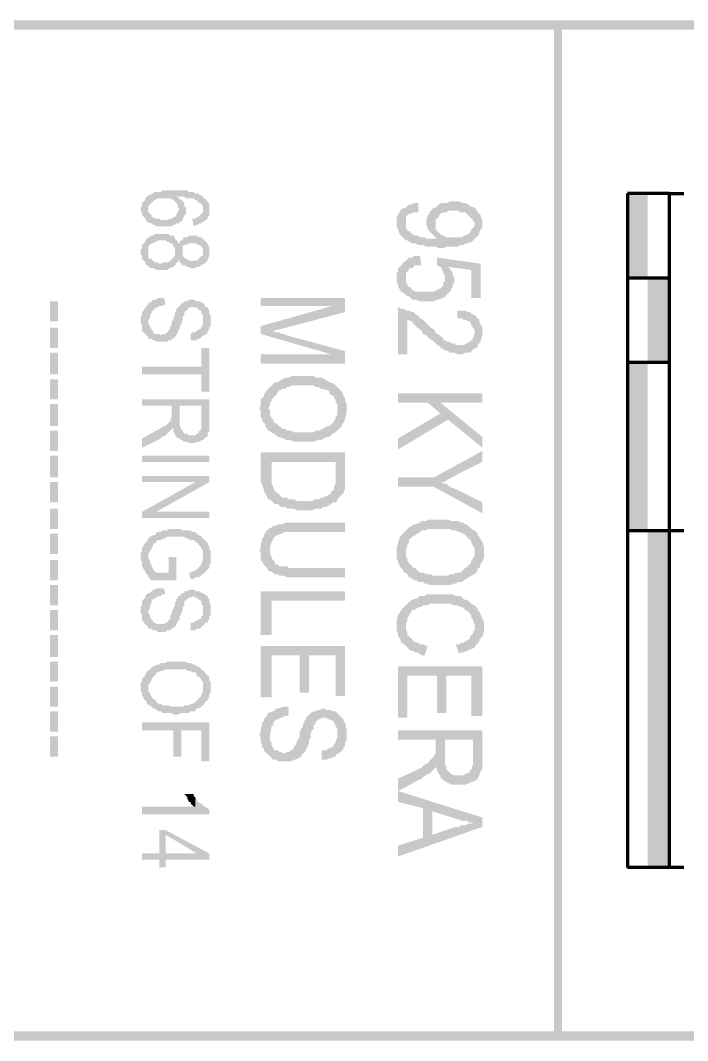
# Model space of a CAD drawing. Header units: inches. Extents: x -186 to 186, y -282 to 282.
# Drawn here: x -53 to -37.17, y -282.11 to -257.89 of the extents above; entities that cross this region are included whole.
import ezdxf

# ---------------------------------------------------------------- set-up
doc = ezdxf.new("R2010")
doc.units = ezdxf.units.IN
doc.header["$MEASUREMENT"] = 0
doc.layers.add('H', color=7, linetype='CONTINUOUS', lineweight=100)
doc.layers.add('P', color=250, linetype='CONTINUOUS', lineweight=100)

msp = doc.modelspace()

# ---------------------------------------------------------------- hatches: boundary and pattern name
at = {"layer": 'H', "linetype": 'Continuous'}
for points in [[(186.111, -257.889), (-185.889, -258.111), (-186.111, -257.889)], [(185.889, -258.111), (186.111, -257.889), (-185.889, -258.111)], [(-40.148, -258), (-40.333, -258), (-40.148, -282)], [(-40.333, -258), (-40.148, -282), (-40.333, -282)], [(-49.222, -262.704), (-49.222, -262.37), (-49.259, -262.407), (-49.259, -262.444), (-49.296, -262.481), (-49.296, -262.519), (-49.333, -262.556), (-49.37, -262.556), (-49.407, -262.593), (-49.444, -262.593), (-49.519, -262.63), (-49.667, -262.63), (-49.704, -262.593), (-49.778, -262.593), (-49.815, -262.593), (-49.852, -262.556), (-49.889, -262.556), (-49.889, -262.519), (-49.926, -262.481), (-49.963, -262.444), (-49.963, -262.407), (-49.963, -262.37), (-50, -262.074), (-50.037, -262.111), (-50.037, -262.148), (-50.074, -262.185), (-50.111, -262.222), (-50.111, -262.259), (-50.111, -262.296), (-50.148, -262.333), (-50.148, -262.407), (-50.111, -262.444), (-50.111, -262.481), (-50.111, -262.519), (-50.074, -262.556), (-50.037, -262.593), (-50, -262.667), (-49.926, -262.704), (-49.889, -262.704), (-49.852, -262.741), (-49.815, -262.741), (-49.778, -262.778), (-49.741, -262.778), (-49.667, -262.778), (-49.63, -262.778), (-49.593, -262.778), (-49.519, -262.778), (-49.444, -262.778), (-49.407, -262.778), (-49.37, -262.741), (-49.333, -262.741), (-49.296, -262.704)], [(-49.074, -262.407), (-49.074, -262.37), (-49.074, -262.333), (-49.111, -262.296), (-49.111, -262.259), (-49.111, -262.222), (-49.148, -262.185), (-49.185, -262.148), (-49.222, -262.148), (-49.222, -262.111), (-49.296, -262.074), (-49.296, -261.926), (-49.519, -261.926), (-49.593, -261.926), (-49.63, -261.926), (-49.667, -261.963), (-49.704, -261.963), (-49.778, -261.963), (-49.815, -261.963), (-49.852, -262), (-49.889, -262), (-49.926, -262.037), (-49.963, -262.037), (-50, -262.074), (-49.963, -262.37), (-49.963, -262.333), (-49.963, -262.296), (-49.926, -262.259), (-49.889, -262.222), (-49.852, -262.185), (-49.815, -262.148), (-49.778, -262.148), (-49.741, -262.111), (-49.704, -262.111), (-49.481, -262.111), (-49.444, -262.111), (-49.407, -262.148), (-49.37, -262.148), (-49.333, -262.185), (-49.296, -262.222), (-49.259, -262.296), (-49.259, -262.333), (-49.222, -262.37), (-49.222, -262.704), (-49.222, -262.667), (-49.185, -262.667), (-49.148, -262.63), (-49.148, -262.593), (-49.111, -262.556), (-49.111, -262.519), (-49.074, -262.481), (-49.074, -262.444)], [(-48.667, -262.074), (-48.704, -262.037), (-48.741, -262.037), (-48.778, -262), (-48.815, -262), (-48.852, -262), (-48.889, -261.963), (-48.963, -261.963), (-49, -261.963), (-49.037, -261.926), (-49.148, -261.926), (-49.185, -261.926), (-49.296, -261.926), (-49.296, -262.074), (-49.111, -262.074), (-49.074, -262.111), (-49.037, -262.111), (-49, -262.111), (-48.963, -262.111), (-48.889, -262.111), (-48.852, -262.148), (-48.778, -262.185), (-48.778, -262.222), (-48.704, -262.222), (-48.704, -262.259), (-48.667, -262.296), (-48.667, -262.333), (-48.667, -262.37)], [(-48.519, -262.37), (-48.519, -262.333), (-48.519, -262.296), (-48.519, -262.222), (-48.556, -262.222), (-48.556, -262.185), (-48.593, -262.148), (-48.63, -262.111), (-48.667, -262.074), (-48.667, -262.444), (-48.704, -262.481), (-48.741, -262.519), (-48.778, -262.556), (-48.815, -262.556), (-48.852, -262.593), (-48.926, -262.593), (-48.889, -262.778), (-48.815, -262.741), (-48.778, -262.741), (-48.741, -262.704), (-48.704, -262.704), (-48.667, -262.667), (-48.63, -262.667), (-48.63, -262.63), (-48.593, -262.63), (-48.556, -262.593), (-48.556, -262.556), (-48.519, -262.519), (-48.519, -262.481), (-48.519, -262.444)], [(-38.111, -262), (-38.111, -264), (-38.593, -262)], [(-38.111, -264), (-38.593, -262), (-38.593, -264)], [(-43.556, -262.444), (-43.556, -262.222), (-43.593, -262.222), (-43.667, -262.222), (-43.704, -262.259), (-43.778, -262.259), (-43.815, -262.296), (-43.852, -262.333), (-43.963, -262.37), (-44, -262.444), (-44.037, -262.481), (-44.037, -262.519), (-44.074, -262.556), (-44.074, -262.63), (-44.074, -262.704), (-44.074, -262.741), (-44.074, -262.778), (-44.037, -262.852), (-44, -262.963), (-43.963, -263), (-43.926, -263.037), (-43.889, -263.074), (-43.852, -262.704), (-43.852, -262.63), (-43.852, -262.593), (-43.852, -262.556), (-43.778, -262.481), (-43.741, -262.481), (-43.667, -262.444), (-43.63, -262.444)], [(-42.222, -262.333), (-42.333, -262.296), (-42.37, -262.259), (-42.444, -262.222), (-42.481, -262.222), (-42.519, -262.222), (-42.593, -262.185), (-42.815, -262.185), (-42.852, -262.222), (-42.889, -262.222), (-42.963, -262.222), (-43, -262.222), (-43.074, -262.259), (-43.111, -262.296), (-43.148, -262.333), (-43.148, -262.741), (-43.148, -262.667), (-43.148, -262.63), (-43.111, -262.593), (-43.074, -262.556), (-43.037, -262.481), (-42.963, -262.444), (-42.889, -262.444), (-42.852, -262.407), (-42.778, -262.407), (-42.667, -262.407), (-42.63, -262.407), (-42.556, -262.444), (-42.519, -262.444), (-42.444, -262.444), (-42.407, -262.481), (-42.37, -262.519), (-42.333, -262.556), (-42.296, -262.593), (-42.259, -262.63), (-42.222, -262.704), (-42.222, -262.741)], [(-42.037, -262.704), (-42.037, -262.63), (-42.074, -262.556), (-42.074, -262.519), (-42.111, -262.481), (-42.148, -262.444), (-42.185, -262.37), (-42.222, -262.333), (-42.222, -262.741), (-42.222, -262.778), (-42.259, -262.815), (-42.296, -262.852), (-42.333, -262.926), (-42.37, -262.963), (-42.444, -263), (-42.481, -263), (-42.519, -263.037), (-42.556, -263.037), (-42.63, -263.037), (-42.704, -263.037), (-42.778, -263.037), (-42.852, -263.037), (-42.889, -263.037), (-42.963, -263), (-43.037, -262.963), (-43.074, -262.926), (-43.111, -263.074), (-43.37, -263.074), (-43.407, -263.037), (-43.481, -263.037), (-43.519, -263.037), (-43.556, -263), (-43.63, -263), (-43.704, -262.963), (-43.778, -262.889), (-43.815, -262.889), (-43.815, -262.852), (-43.852, -262.815), (-43.852, -262.741), (-43.852, -262.704), (-43.889, -263.074), (-43.852, -263.111), (-43.815, -263.111), (-43.778, -263.148), (-43.704, -263.185), (-43.63, -263.185), (-43.556, -263.222), (-43.519, -263.222), (-43.481, -263.222), (-43.444, -263.222), (-43.37, -263.259), (-43.333, -263.259), (-43.259, -263.259), (-43.148, -263.259), (-43.074, -263.296), (-42.963, -263.296), (-42.889, -263.259), (-42.704, -263.259), (-42.667, -263.259), (-42.63, -263.259), (-42.556, -263.222), (-42.519, -263.222), (-42.481, -263.222), (-42.444, -263.185), (-42.407, -263.185), (-42.296, -263.148), (-42.259, -263.111), (-42.222, -263.074), (-42.185, -263.037), (-42.148, -263), (-42.111, -262.963), (-42.111, -262.926), (-42.074, -262.852), (-42.037, -262.815), (-42.037, -262.778)], [(-43.074, -262.926), (-43.111, -262.889), (-43.148, -262.852), (-43.148, -262.778), (-43.148, -262.333), (-43.185, -262.333), (-43.222, -262.37), (-43.259, -262.407), (-43.296, -262.444), (-43.296, -262.481), (-43.333, -262.519), (-43.37, -262.63), (-43.37, -262.741), (-43.333, -262.815), (-43.333, -262.852), (-43.296, -262.889), (-43.259, -262.926), (-43.222, -262.963), (-43.185, -263), (-43.148, -263.037), (-43.111, -263.074)], [(-49.333, -263.074), (-49.333, -263.037), (-49.37, -263), (-49.444, -263), (-49.481, -262.963), (-49.519, -262.963), (-49.556, -262.963), (-49.593, -262.963), (-49.667, -262.963), (-49.778, -262.963), (-49.815, -262.963), (-49.852, -263), (-49.889, -263), (-49.963, -263.037), (-50.037, -263.111), (-50.037, -263.148), (-50.074, -263.185), (-50.111, -263.222), (-50.111, -263.259), (-50.111, -263.296), (-50.148, -263.333), (-50.148, -263.444), (-50.111, -263.481), (-50.111, -263.519), (-50.111, -263.556), (-50.074, -263.593), (-50.037, -263.63), (-50.037, -263.667), (-50, -263.704), (-49.963, -263.704), (-49.963, -263.333), (-49.963, -263.296), (-49.963, -263.259), (-49.926, -263.222), (-49.889, -263.185), (-49.852, -263.185), (-49.815, -263.148), (-49.778, -263.148), (-49.741, -263.111), (-49.556, -263.111), (-49.519, -263.148), (-49.481, -263.148), (-49.444, -263.185), (-49.407, -263.185), (-49.37, -263.222), (-49.37, -263.259), (-49.333, -263.296), (-49.333, -263.333), (-49.333, -263.37)], [(-48.667, -263.074), (-48.704, -263.037), (-48.741, -263.037), (-48.778, -263.037), (-48.815, -263), (-48.852, -263), (-48.926, -263), (-48.963, -263), (-49, -263), (-49.037, -263.037), (-49.074, -263.037), (-49.111, -263.037), (-49.148, -263.074), (-49.148, -263.111), (-49.185, -263.111), (-49.222, -263.148), (-49.222, -263.185), (-49.259, -263.185), (-49.259, -263.148), (-49.296, -263.111), (-49.333, -263.074), (-49.333, -263.37), (-49.333, -263.444), (-49.333, -263.481), (-49.37, -263.519), (-49.407, -263.556), (-49.444, -263.593), (-49.481, -263.63), (-49.519, -263.63), (-49.556, -263.63), (-49.593, -263.63), (-49.667, -263.667), (-49.704, -263.667), (-49.741, -263.63), (-49.778, -263.63), (-49.815, -263.63), (-49.852, -263.593), (-49.889, -263.556), (-49.926, -263.556), (-49.963, -263.519), (-49.963, -263.481), (-49.963, -263.444), (-49.963, -263.37), (-49.963, -263.704), (-49.963, -263.741), (-49.889, -263.778), (-49.852, -263.778), (-49.815, -263.778), (-49.778, -263.815), (-49.741, -263.815), (-49.704, -263.815), (-49.593, -263.815), (-49.556, -263.815), (-49.519, -263.815), (-49.481, -263.778), (-49.444, -263.778), (-49.407, -263.741), (-49.37, -263.741), (-49.333, -263.704), (-49.296, -263.667), (-49.296, -263.63), (-49.259, -263.63), (-49.222, -263.556), (-49.222, -263.593), (-49.222, -263.63), (-49.185, -263.667), (-49.148, -263.37), (-49.148, -263.333), (-49.148, -263.296), (-49.148, -263.259), (-49.111, -263.222), (-49.074, -263.222), (-49, -263.185), (-48.963, -263.185), (-48.852, -263.185), (-48.815, -263.185), (-48.778, -263.222), (-48.741, -263.222), (-48.704, -263.259), (-48.667, -263.296), (-48.667, -263.333), (-48.667, -263.37)], [(-48.519, -263.37), (-48.519, -263.333), (-48.519, -263.296), (-48.519, -263.259), (-48.556, -263.222), (-48.556, -263.185), (-48.593, -263.148), (-48.63, -263.111), (-48.667, -263.074), (-48.667, -263.444), (-48.667, -263.481), (-48.704, -263.481), (-48.741, -263.519), (-48.778, -263.556), (-48.815, -263.593), (-48.889, -263.593), (-48.926, -263.593), (-48.963, -263.593), (-49, -263.593), (-49.037, -263.556), (-49.074, -263.556), (-49.111, -263.519), (-49.148, -263.481), (-49.148, -263.444), (-49.148, -263.37), (-49.185, -263.667), (-49.148, -263.704), (-49.111, -263.704), (-49.037, -263.741), (-49, -263.741), (-48.963, -263.778), (-48.852, -263.778), (-48.815, -263.741), (-48.778, -263.741), (-48.704, -263.704), (-48.667, -263.667), (-48.63, -263.667), (-48.593, -263.63), (-48.556, -263.593), (-48.556, -263.556), (-48.519, -263.481), (-48.519, -263.444)], [(-43.481, -263.704), (-43.519, -263.481), (-43.593, -263.481), (-43.667, -263.481), (-43.704, -263.519), (-43.778, -263.519), (-43.815, -263.556), (-43.852, -263.593), (-43.889, -263.63), (-43.852, -264), (-43.852, -263.926), (-43.852, -263.889), (-43.815, -263.852), (-43.778, -263.815), (-43.778, -263.778), (-43.704, -263.778), (-43.667, -263.741), (-43.63, -263.704), (-43.556, -263.704)], [(-42.074, -264.481), (-42.074, -263.667), (-43.111, -263.519), (-43.111, -263.704), (-43.037, -263.741), (-43, -263.778), (-43, -263.815), (-42.963, -263.852), (-42.963, -263.889), (-42.926, -263.963), (-42.926, -264.444), (-42.889, -264.407), (-42.852, -264.37), (-42.852, -263.741), (-42.296, -263.815), (-42.296, -264.481)], [(-42.926, -264.444), (-42.926, -264), (-42.926, -264.074), (-42.963, -264.111), (-42.963, -264.185), (-43, -264.222), (-43.037, -264.259), (-43.074, -264.259), (-43.111, -264.296), (-43.148, -264.296), (-43.185, -264.333), (-43.259, -264.333), (-43.519, -264.333), (-43.556, -264.333), (-43.63, -264.333), (-43.667, -264.296), (-43.704, -264.296), (-43.741, -264.222), (-43.778, -264.222), (-43.815, -264.185), (-43.815, -264.148), (-43.852, -264.111), (-43.852, -264.037), (-43.852, -264), (-43.889, -263.63), (-43.926, -263.63), (-43.926, -263.667), (-43.963, -263.704), (-44, -263.741), (-44.037, -263.778), (-44.037, -263.852), (-44.074, -263.889), (-44.074, -263.963), (-44.074, -264), (-44.074, -264.037), (-44.074, -264.111), (-44.037, -264.148), (-44.037, -264.222), (-44, -264.259), (-44, -264.296), (-43.963, -264.333), (-43.889, -264.37), (-43.852, -264.407), (-43.815, -264.444), (-43.778, -264.444), (-43.741, -264.481), (-43.704, -264.519), (-43.63, -264.519), (-43.519, -264.556), (-43.481, -264.556), (-43.296, -264.556), (-43.222, -264.556), (-43.185, -264.556), (-43.111, -264.519), (-43.074, -264.519), (-43, -264.481), (-42.963, -264.481)], [(-42.704, -264.037), (-42.704, -264), (-42.741, -263.926), (-42.741, -263.889), (-42.815, -263.778), (-42.852, -263.741), (-42.852, -264.37), (-42.815, -264.333), (-42.778, -264.296), (-42.778, -264.259), (-42.741, -264.222), (-42.741, -264.148), (-42.704, -264.111)], [(-37.593, -264), (-37.593, -266), (-38.111, -264)], [(-37.593, -266), (-38.111, -264), (-38.111, -266)], [(-49.556, -264.63), (-49.593, -264.481), (-49.63, -264.481), (-49.667, -264.481), (-49.741, -264.481), (-49.778, -264.519), (-49.815, -264.519), (-49.852, -264.519), (-49.889, -264.556), (-49.926, -264.593), (-49.963, -264.593), (-49.963, -265.037), (-49.963, -265), (-49.926, -264.963), (-49.926, -264.926), (-49.926, -264.889), (-49.889, -264.852), (-49.889, -264.815), (-49.852, -264.778), (-49.778, -264.704), (-49.741, -264.704), (-49.704, -264.667), (-49.667, -264.667), (-49.63, -264.667)], [(-45.296, -264.815), (-45.296, -264.481), (-47.296, -264.481), (-47.296, -264.667), (-45.593, -264.667)], [(-52.296, -265.037), (-52.111, -265.037), (-52.111, -264.556), (-52.296, -264.556)], [(-48.481, -265), (-48.481, -264.963), (-48.481, -264.926), (-48.481, -264.889), (-48.519, -264.852), (-48.519, -264.815), (-48.519, -264.778), (-48.556, -264.704), (-48.63, -264.667), (-48.63, -264.63), (-48.667, -264.593), (-48.704, -264.593), (-48.741, -264.556), (-48.778, -264.556), (-48.815, -264.556), (-48.889, -264.519), (-49, -264.519), (-49.037, -264.556), (-49.074, -264.556), (-49.111, -264.556), (-49.111, -264.593), (-49.148, -264.593), (-49.185, -264.63), (-49.222, -264.667), (-49.259, -264.704), (-49.296, -264.741), (-49.296, -264.778), (-49.333, -264.815), (-49.333, -264.852), (-49.333, -264.889), (-49.37, -264.963), (-49.37, -265), (-49.407, -265.037), (-49.407, -265.111), (-49.444, -265.148), (-49.444, -265.185), (-49.444, -265.222), (-49.481, -265.222), (-49.481, -265.259), (-49.519, -265.296), (-49.556, -265.333), (-49.593, -265.333), (-49.63, -265.333), (-49.667, -265.37), (-49.704, -265.333), (-49.778, -265.333), (-49.815, -265.333), (-49.852, -265.296), (-49.852, -265.259), (-49.889, -265.222), (-49.926, -265.148), (-49.963, -265.074), (-49.963, -265.037), (-49.963, -264.593), (-50, -264.667), (-50.037, -264.704), (-50.074, -264.778), (-50.111, -264.815), (-50.111, -264.852), (-50.111, -264.889), (-50.148, -264.926), (-50.148, -265.074), (-50.111, -265.111), (-50.111, -265.185), (-50.111, -265.222), (-50.111, -265.259), (-50.074, -265.296), (-50.037, -265.333), (-50, -265.37), (-49.963, -265.407), (-49.963, -265.444), (-49.889, -265.444), (-49.852, -265.481), (-49.815, -265.481), (-49.778, -265.519), (-49.741, -265.519), (-49.556, -265.519), (-49.519, -265.519), (-49.481, -265.481), (-49.444, -265.481), (-49.407, -265.481), (-49.407, -265.444), (-49.37, -265.444), (-49.333, -265.407), (-49.296, -265.37), (-49.296, -265.333), (-49.259, -265.296), (-49.259, -265.259), (-49.222, -265.222), (-49.222, -265.148), (-49.185, -265.111), (-49.185, -265.074), (-49.148, -265), (-49.148, -264.926), (-49.111, -264.889), (-49.111, -264.852), (-49.111, -264.815), (-49.074, -264.778), (-49.037, -264.778), (-49.037, -264.741), (-49, -264.704), (-48.963, -264.704), (-48.889, -264.704), (-48.852, -264.704), (-48.815, -264.704), (-48.778, -264.741), (-48.741, -264.778), (-48.704, -264.778), (-48.704, -264.815), (-48.704, -264.852), (-48.667, -264.889), (-48.667, -264.963), (-48.667, -265), (-48.667, -265.37), (-48.63, -265.37), (-48.593, -265.333), (-48.556, -265.296), (-48.556, -265.259), (-48.519, -265.222), (-48.519, -265.185), (-48.481, -265.148), (-48.481, -265.111), (-48.481, -265.037)], [(-45.296, -264.815), (-45.593, -264.667), (-47.296, -265.148), (-47, -265.259), (-46.704, -265.185)], [(-42.185, -265.667), (-42.222, -265.296), (-42.222, -265.333), (-42.259, -265.444), (-42.296, -265.481), (-42.333, -265.519), (-42.407, -265.556), (-42.481, -265.593), (-42.519, -265.593), (-42.593, -265.593), (-42.667, -265.593), (-42.704, -265.556), (-42.778, -265.556), (-42.815, -265.519), (-42.852, -265.519), (-42.889, -265.519), (-42.889, -265.481), (-42.963, -265.481), (-42.963, -265.444), (-43.037, -265.37), (-43.111, -265.333), (-43.148, -265.296), (-43.185, -265.222), (-43.259, -265.185), (-43.333, -265.111), (-43.37, -265.074), (-43.444, -265), (-43.481, -264.963), (-43.519, -264.963), (-43.556, -264.889), (-43.593, -264.889), (-43.63, -264.852), (-43.667, -264.815), (-43.704, -264.815), (-43.778, -264.778), (-43.852, -264.778), (-43.889, -264.741), (-43.963, -264.741), (-44, -264.704), (-44.037, -264.704), (-44.037, -265.815), (-43.815, -265.815), (-43.815, -265), (-43.704, -265.037), (-43.667, -265.074), (-43.667, -265.111), (-43.63, -265.111), (-43.63, -265.148), (-43.519, -265.222), (-43.481, -265.259), (-43.444, -265.333), (-43.37, -265.37), (-43.333, -265.407), (-43.296, -265.444), (-43.222, -265.481), (-43.148, -265.556), (-43.111, -265.593), (-43.037, -265.63), (-43.037, -265.667), (-43, -265.667), (-42.963, -265.704), (-42.852, -265.741), (-42.815, -265.778), (-42.741, -265.778), (-42.704, -265.778), (-42.63, -265.815), (-42.519, -265.815), (-42.444, -265.778), (-42.407, -265.778), (-42.333, -265.778), (-42.296, -265.741), (-42.259, -265.704)], [(-42.037, -265.296), (-42.037, -265.185), (-42.074, -265.111), (-42.111, -265.037), (-42.111, -265), (-42.148, -264.963), (-42.185, -264.926), (-42.185, -264.889), (-42.222, -264.889), (-42.296, -264.852), (-42.333, -264.815), (-42.37, -264.815), (-42.444, -264.778), (-42.481, -264.778), (-42.556, -264.778), (-42.63, -264.778), (-42.63, -264.963), (-42.593, -264.963), (-42.519, -264.963), (-42.481, -265), (-42.444, -265), (-42.333, -265.037), (-42.296, -265.111), (-42.296, -265.148), (-42.259, -265.185), (-42.222, -265.222), (-42.222, -265.296), (-42.185, -265.667), (-42.148, -265.63), (-42.148, -265.593), (-42.111, -265.556), (-42.074, -265.519), (-42.074, -265.481), (-42.037, -265.37)], [(-52.296, -265.667), (-52.111, -265.667), (-52.111, -265.185), (-52.296, -265.185)], [(-48.667, -265.37), (-48.667, -265), (-48.667, -265.037), (-48.667, -265.074), (-48.667, -265.111), (-48.704, -265.148), (-48.704, -265.185), (-48.741, -265.222), (-48.778, -265.222), (-48.815, -265.259), (-48.852, -265.296), (-48.889, -265.296), (-48.926, -265.296), (-48.963, -265.333), (-48.963, -265.481), (-48.852, -265.481), (-48.815, -265.481), (-48.778, -265.444), (-48.741, -265.444), (-48.704, -265.407)], [(-45.296, -266.037), (-45.296, -265.741), (-46.667, -265.37), (-46.741, -265.333), (-46.815, -265.333), (-46.852, -265.296), (-46.889, -265.296), (-46.963, -265.296), (-47, -265.259), (-47.296, -265.148), (-47.296, -265.333), (-45.63, -265.815)], [(-48.519, -266.704), (-48.519, -265.667), (-48.704, -265.667), (-48.704, -266.111), (-50.111, -266.111), (-50.111, -266.296), (-48.704, -266.296), (-48.704, -266.704)], [(-52.296, -266.296), (-52.111, -266.296), (-52.111, -265.778), (-52.296, -265.778)], [(-45.296, -266.037), (-45.63, -265.815), (-47.296, -265.815), (-47.296, -266.037)], [(-38.111, -266), (-38.111, -270), (-38.593, -266)], [(-38.111, -270), (-38.593, -266), (-38.593, -270)], [(-52.296, -266.889), (-52.111, -266.889), (-52.111, -266.407), (-52.296, -266.407)], [(-45.259, -267.111), (-45.259, -267), (-45.296, -266.889), (-45.296, -266.852), (-45.333, -266.815), (-45.333, -266.778), (-45.37, -266.704), (-45.407, -266.667), (-45.444, -266.63), (-45.481, -266.593), (-45.519, -266.556), (-45.556, -266.519), (-45.667, -266.481), (-45.704, -266.444), (-45.741, -266.444), (-45.778, -266.407), (-45.852, -266.37), (-45.889, -266.37), (-45.963, -266.37), (-46, -266.37), (-46.037, -266.333), (-46.111, -266.333), (-46.444, -266.333), (-46.481, -266.333), (-46.556, -266.333), (-46.63, -266.37), (-46.667, -266.37), (-46.704, -266.37), (-46.778, -266.407), (-46.852, -266.444), (-46.889, -266.481), (-46.963, -266.481), (-47, -266.519), (-47.037, -266.556), (-47.074, -266.593), (-47.111, -266.63), (-47.148, -266.667), (-47.185, -266.704), (-47.222, -266.778), (-47.222, -266.815), (-47.259, -266.852), (-47.296, -266.889), (-47.296, -267), (-47.296, -267.037), (-47.333, -267.111), (-47.296, -267.148), (-47.296, -267.259), (-47.296, -267.296), (-47.259, -267.37), (-47.259, -267.407), (-47.222, -267.444), (-47.185, -267.481), (-47.185, -267.519), (-47.148, -267.593), (-47.111, -267.63), (-47.111, -267.074), (-47.074, -267.037), (-47.074, -266.963), (-47.037, -266.926), (-47.037, -266.889), (-46.963, -266.815), (-46.926, -266.778), (-46.889, -266.704), (-46.852, -266.667), (-46.815, -266.667), (-46.778, -266.63), (-46.704, -266.63), (-46.667, -266.593), (-46.63, -266.593), (-46.556, -266.556), (-46.519, -266.556), (-46.37, -266.556), (-46.296, -266.556), (-46.222, -266.556), (-46.111, -266.556), (-46.037, -266.556), (-46, -266.593), (-45.926, -266.593), (-45.889, -266.63), (-45.852, -266.63), (-45.815, -266.63), (-45.778, -266.667), (-45.704, -266.667), (-45.667, -266.704), (-45.667, -266.741), (-45.63, -266.778), (-45.556, -266.815), (-45.556, -266.852), (-45.519, -266.889), (-45.519, -266.963), (-45.481, -267), (-45.481, -267.63), (-45.444, -267.593), (-45.407, -267.556), (-45.37, -267.519), (-45.37, -267.481), (-45.333, -267.444), (-45.296, -267.37), (-45.296, -267.333), (-45.259, -267.222), (-45.259, -267.185)], [(-48.519, -267.444), (-48.519, -266.889), (-50.111, -266.889), (-50.111, -267.037), (-49.407, -267.037), (-49.407, -267.222), (-49.37, -267.556), (-49.37, -267.63), (-49.37, -267.667), (-49.333, -267.704), (-49.333, -267.741), (-49.296, -267.778), (-49.259, -267.815), (-49.222, -267.815), (-49.222, -267.037), (-48.704, -267.037), (-48.704, -267.444), (-48.667, -267.852), (-48.593, -267.778), (-48.556, -267.778), (-48.556, -267.704), (-48.556, -267.667), (-48.519, -267.667), (-48.519, -267.63), (-48.519, -267.519)], [(-42.037, -266.963), (-42.037, -266.741), (-44.037, -266.741), (-44.037, -266.963), (-43.037, -266.963)], [(-52.296, -267.519), (-52.111, -267.519), (-52.111, -267), (-52.296, -267)], [(-48.667, -267.852), (-48.704, -267.444), (-48.704, -267.519), (-48.704, -267.593), (-48.741, -267.63), (-48.778, -267.667), (-48.778, -267.704), (-48.815, -267.704), (-48.852, -267.741), (-48.889, -267.741), (-48.963, -267.741), (-49, -267.741), (-49.037, -267.704), (-49.111, -267.704), (-49.148, -267.63), (-49.185, -267.593), (-49.222, -267.519), (-49.222, -267.037), (-49.222, -267.815), (-49.185, -267.852), (-49.148, -267.852), (-49.148, -267.889), (-49.074, -267.889), (-49.037, -267.889), (-49, -267.926), (-48.852, -267.926), (-48.815, -267.889), (-48.778, -267.889), (-48.741, -267.889), (-48.704, -267.852)], [(-45.481, -267.63), (-45.481, -267.111), (-45.481, -267.185), (-45.481, -267.259), (-45.519, -267.296), (-45.519, -267.333), (-45.556, -267.407), (-45.593, -267.444), (-45.63, -267.481), (-45.667, -267.519), (-45.704, -267.519), (-45.778, -267.556), (-45.815, -267.593), (-45.852, -267.593), (-45.889, -267.63), (-45.926, -267.63), (-46, -267.63), (-46.037, -267.667), (-46.111, -267.667), (-46.444, -267.667), (-46.519, -267.667), (-46.556, -267.63), (-46.63, -267.63), (-46.667, -267.63), (-46.704, -267.593), (-46.778, -267.593), (-46.815, -267.556), (-46.852, -267.519), (-46.889, -267.519), (-46.889, -267.481), (-46.963, -267.444), (-47, -267.407), (-47, -267.37), (-47.037, -267.333), (-47.074, -267.259), (-47.074, -267.222), (-47.074, -267.148), (-47.111, -267.111), (-47.111, -267.63), (-47.037, -267.667), (-47, -267.704), (-46.963, -267.704), (-46.926, -267.741), (-46.889, -267.778), (-46.852, -267.778), (-46.778, -267.815), (-46.741, -267.815), (-46.704, -267.852), (-46.63, -267.852), (-46.593, -267.852), (-46.519, -267.889), (-46.481, -267.889), (-46.407, -267.889), (-46.148, -267.889), (-46.111, -267.889), (-46.037, -267.889), (-45.926, -267.852), (-45.852, -267.852), (-45.815, -267.815), (-45.778, -267.815), (-45.741, -267.778), (-45.704, -267.778), (-45.667, -267.778), (-45.593, -267.704), (-45.519, -267.667)], [(-42.037, -268.037), (-42.037, -267.778), (-43.037, -266.963), (-43.333, -266.963), (-43.037, -267.222), (-42.852, -267.37)], [(-49.37, -267.556), (-49.407, -267.222), (-49.407, -267.296), (-49.407, -267.333), (-49.444, -267.37), (-49.444, -267.407), (-49.519, -267.481), (-49.556, -267.519), (-49.593, -267.519), (-49.63, -267.556), (-49.667, -267.556), (-49.704, -267.593), (-49.778, -267.63), (-50.111, -267.815), (-50.111, -268.037), (-49.667, -267.815), (-49.667, -267.778), (-49.63, -267.778), (-49.556, -267.741), (-49.519, -267.704), (-49.481, -267.667), (-49.444, -267.63), (-49.407, -267.593)], [(-42.852, -267.37), (-43.037, -267.222), (-44.037, -267.815), (-44.037, -268.074)], [(-52.296, -268.111), (-52.111, -268.111), (-52.111, -267.63), (-52.296, -267.63)], [(-42.037, -268.37), (-42.037, -268.111), (-43.185, -268.741), (-43, -268.852), (-42.963, -268.852), (-42.889, -268.815), (-42.852, -268.778), (-42.815, -268.778), (-42.63, -268.667)], [(-52.296, -268.741), (-52.111, -268.741), (-52.111, -268.222), (-52.296, -268.222)], [(-50.111, -268.37), (-48.519, -268.37), (-48.519, -268.222), (-50.111, -268.222)], [(-45.296, -268.704), (-45.296, -268.148), (-47.296, -268.148), (-47.296, -268.852), (-47.259, -268.926), (-47.222, -269.037), (-47.222, -269.074), (-47.185, -269.111), (-47.185, -269.148), (-47.148, -269.185), (-47.148, -269.222), (-47.111, -269.259), (-47.037, -269.296), (-47.037, -268.37), (-45.519, -268.37), (-45.519, -268.704), (-45.481, -269.296), (-45.481, -269.259), (-45.444, -269.222), (-45.407, -269.185), (-45.37, -269.148), (-45.333, -269.111), (-45.296, -269), (-45.296, -268.963), (-45.296, -268.889), (-45.296, -268.852), (-45.296, -268.778)], [(-45.481, -269.296), (-45.519, -268.704), (-45.519, -268.778), (-45.519, -268.852), (-45.519, -268.889), (-45.556, -268.963), (-45.556, -269), (-45.556, -269.037), (-45.63, -269.074), (-45.63, -269.111), (-45.667, -269.148), (-45.741, -269.185), (-45.778, -269.185), (-45.815, -269.222), (-45.852, -269.222), (-45.926, -269.259), (-45.963, -269.259), (-46, -269.259), (-46.074, -269.296), (-46.185, -269.296), (-46.259, -269.296), (-46.333, -269.296), (-46.37, -269.296), (-46.444, -269.296), (-46.519, -269.259), (-46.556, -269.259), (-46.63, -269.259), (-46.667, -269.222), (-46.704, -269.222), (-46.778, -269.222), (-46.815, -269.185), (-46.852, -269.148), (-46.889, -269.111), (-46.963, -269.074), (-46.963, -269.037), (-47, -269), (-47, -268.963), (-47.037, -268.889), (-47.037, -268.852), (-47.037, -268.37), (-47.037, -269.296), (-47, -269.333), (-46.963, -269.37), (-46.889, -269.37), (-46.852, -269.407), (-46.815, -269.444), (-46.778, -269.444), (-46.704, -269.444), (-46.667, -269.481), (-46.63, -269.481), (-46.556, -269.481), (-46.519, -269.481), (-46.444, -269.519), (-46.074, -269.519), (-46, -269.481), (-45.963, -269.481), (-45.889, -269.481), (-45.852, -269.481), (-45.815, -269.444), (-45.778, -269.444), (-45.741, -269.444), (-45.63, -269.37), (-45.593, -269.333), (-45.519, -269.333)], [(-52.296, -269.333), (-52.111, -269.333), (-52.111, -268.852), (-52.296, -268.852)], [(-48.519, -268.852), (-48.519, -268.704), (-50.111, -268.704), (-50.111, -268.852), (-48.852, -268.852)], [(-48.519, -268.852), (-48.852, -268.852), (-50.111, -269.556), (-49.778, -269.556)], [(-42.037, -269.593), (-42.037, -269.333), (-42.63, -269.037), (-42.815, -268.963), (-42.852, -268.926), (-42.889, -268.889), (-42.963, -268.889), (-43, -268.852), (-43.185, -268.741), (-44.037, -268.741), (-44.037, -268.963), (-43.185, -268.963)], [(-52.296, -269.963), (-52.111, -269.963), (-52.111, -269.481), (-52.296, -269.481)], [(-48.519, -269.704), (-48.519, -269.556), (-49.778, -269.556), (-50.111, -269.556), (-50.111, -269.704)], [(-45.296, -270.037), (-45.296, -269.815), (-46.593, -269.815), (-46.667, -269.815), (-46.704, -269.815), (-46.778, -269.852), (-46.815, -269.852), (-46.889, -269.852), (-46.926, -269.889), (-46.963, -269.889), (-47, -269.889), (-47.037, -269.926), (-47.111, -269.963), (-47.074, -270.444), (-47.074, -270.407), (-47.037, -270.259), (-47, -270.222), (-47, -270.185), (-46.963, -270.148), (-46.926, -270.111), (-46.889, -270.111), (-46.815, -270.074), (-46.778, -270.074), (-46.741, -270.037), (-46.704, -270.037), (-46.556, -270.037), (-46.519, -270.037), (-46.444, -270.037)], [(-42, -270.519), (-42, -270.407), (-42.037, -270.259), (-42.074, -270.222), (-42.111, -270.148), (-42.148, -270.111), (-42.148, -270.074), (-42.185, -270.037), (-42.222, -270), (-42.296, -269.963), (-42.407, -269.852), (-42.444, -269.852), (-42.481, -269.815), (-42.556, -269.815), (-42.593, -269.778), (-42.667, -269.778), (-42.704, -269.778), (-42.778, -269.778), (-42.815, -269.741), (-42.889, -269.741), (-43.185, -269.741), (-43.259, -269.741), (-43.333, -269.741), (-43.37, -269.778), (-43.444, -269.778), (-43.481, -269.778), (-43.519, -269.815), (-43.63, -269.852), (-43.667, -269.852), (-43.704, -269.889), (-43.778, -269.926), (-43.815, -269.963), (-43.852, -270), (-43.889, -270.037), (-43.926, -270.074), (-43.963, -270.111), (-44, -270.148), (-44, -270.185), (-44.037, -270.259), (-44.037, -270.296), (-44.074, -270.407), (-44.074, -270.444), (-44.074, -270.519), (-44.074, -270.556), (-44.074, -270.667), (-44.037, -270.704), (-44.037, -270.778), (-44, -270.815), (-44, -270.852), (-43.926, -270.926), (-43.889, -271), (-43.852, -271), (-43.852, -270.481), (-43.852, -270.444), (-43.815, -270.37), (-43.815, -270.333), (-43.778, -270.296), (-43.778, -270.222), (-43.741, -270.185), (-43.704, -270.148), (-43.63, -270.111), (-43.593, -270.074), (-43.556, -270.074), (-43.481, -270), (-43.444, -270), (-43.37, -270), (-43.333, -269.963), (-43.259, -269.963), (-43.148, -269.963), (-43.074, -269.963), (-43, -269.963), (-42.852, -269.963), (-42.815, -269.963), (-42.741, -270), (-42.704, -270), (-42.667, -270), (-42.593, -270.037), (-42.556, -270.037), (-42.519, -270.074), (-42.481, -270.074), (-42.444, -270.111), (-42.407, -270.148), (-42.333, -270.222), (-42.296, -270.259), (-42.296, -270.296), (-42.259, -270.37), (-42.222, -270.407), (-42.222, -271.037), (-42.185, -271), (-42.148, -270.963), (-42.148, -270.889), (-42.111, -270.889), (-42.074, -270.815), (-42.074, -270.778), (-42.037, -270.741), (-42, -270.63), (-42, -270.556)], [(-52.296, -270.556), (-52.111, -270.556), (-52.111, -270.074), (-52.296, -270.074)], [(-48.481, -270.63), (-48.481, -270.556), (-48.481, -270.519), (-48.481, -270.481), (-48.519, -270.444), (-48.519, -270.407), (-48.519, -270.37), (-48.556, -270.333), (-48.556, -270.296), (-48.593, -270.259), (-48.63, -270.222), (-48.667, -270.185), (-48.704, -270.148), (-48.741, -270.111), (-48.778, -270.111), (-48.815, -270.074), (-48.852, -270.037), (-48.889, -270.037), (-48.926, -270.037), (-48.963, -270), (-49, -270), (-49.037, -270), (-49.074, -270), (-49.148, -270), (-49.185, -269.963), (-49.481, -269.963), (-49.519, -270), (-49.556, -270), (-49.593, -270), (-49.63, -270), (-49.667, -270.037), (-49.704, -270.037), (-49.778, -270.037), (-49.778, -270.074), (-49.815, -270.111), (-49.852, -270.111), (-49.926, -270.148), (-49.963, -270.185), (-50, -270.259), (-50.037, -270.296), (-50.074, -270.333), (-50.074, -270.37), (-50.111, -270.407), (-50.111, -270.444), (-50.111, -270.481), (-50.148, -270.556), (-50.148, -270.704), (-50.111, -270.741), (-50.111, -270.778), (-50.111, -270.815), (-50.111, -270.852), (-50.074, -270.926), (-50.037, -270.963), (-50.037, -271), (-50, -271.037), (-49.963, -271.074), (-49.963, -271.111), (-49.963, -270.556), (-49.926, -270.481), (-49.889, -270.444), (-49.889, -270.407), (-49.852, -270.37), (-49.852, -270.333), (-49.815, -270.296), (-49.778, -270.296), (-49.778, -270.259), (-49.741, -270.222), (-49.704, -270.222), (-49.667, -270.222), (-49.593, -270.185), (-49.556, -270.185), (-49.519, -270.148), (-49.444, -270.148), (-49.407, -270.148), (-49.185, -270.148), (-49.148, -270.148), (-49.111, -270.148), (-49.074, -270.185), (-49.037, -270.185), (-48.963, -270.222), (-48.926, -270.222), (-48.889, -270.222), (-48.852, -270.259), (-48.815, -270.296), (-48.778, -270.296), (-48.778, -270.333), (-48.741, -270.37), (-48.704, -270.407), (-48.704, -270.444), (-48.667, -270.481), (-48.667, -270.519), (-48.667, -270.63), (-48.63, -271), (-48.593, -270.963), (-48.556, -270.926), (-48.519, -270.889), (-48.519, -270.815), (-48.481, -270.778), (-48.481, -270.704), (-48.481, -270.667)], [(-45.296, -271.111), (-45.296, -270.889), (-46.63, -270.889), (-46.667, -270.852), (-46.741, -270.852), (-46.778, -270.852), (-46.852, -270.852), (-46.889, -270.815), (-46.926, -270.815), (-46.963, -270.778), (-46.963, -270.741), (-47, -270.704), (-47.037, -270.667), (-47.037, -270.63), (-47.074, -270.556), (-47.074, -270.519), (-47.074, -270.444), (-47.111, -269.963), (-47.148, -270), (-47.185, -270.037), (-47.222, -270.111), (-47.222, -270.148), (-47.259, -270.185), (-47.296, -270.333), (-47.296, -270.407), (-47.333, -270.481), (-47.296, -270.519), (-47.296, -270.593), (-47.296, -270.704), (-47.259, -270.741), (-47.222, -270.815), (-47.185, -270.852), (-47.148, -270.889), (-47.111, -270.963), (-47.074, -270.963), (-47, -271), (-46.963, -271.037), (-46.889, -271.037), (-46.852, -271.074), (-46.778, -271.074), (-46.741, -271.074), (-46.667, -271.111), (-46.556, -271.111), (-46.519, -271.111), (-46.444, -271.111)], [(-37.593, -270), (-37.593, -278), (-38.111, -270)], [(-37.593, -278), (-38.111, -270), (-38.111, -278)], [(-42.222, -271.037), (-42.222, -270.519), (-42.222, -270.593), (-42.259, -270.667), (-42.296, -270.704), (-42.296, -270.741), (-42.333, -270.815), (-42.37, -270.815), (-42.37, -270.852), (-42.444, -270.889), (-42.481, -270.926), (-42.519, -270.963), (-42.556, -271), (-42.593, -271), (-42.667, -271), (-42.704, -271.037), (-42.741, -271.037), (-42.815, -271.037), (-42.852, -271.074), (-43.222, -271.074), (-43.259, -271.037), (-43.333, -271.037), (-43.37, -271.037), (-43.444, -271), (-43.481, -271), (-43.519, -271), (-43.63, -270.889), (-43.667, -270.889), (-43.741, -270.815), (-43.778, -270.778), (-43.815, -270.704), (-43.815, -270.667), (-43.852, -270.63), (-43.852, -270.556), (-43.852, -270.519), (-43.852, -271), (-43.815, -271.037), (-43.778, -271.111), (-43.741, -271.111), (-43.704, -271.148), (-43.63, -271.185), (-43.593, -271.185), (-43.556, -271.222), (-43.519, -271.222), (-43.444, -271.222), (-43.407, -271.259), (-43.333, -271.259), (-43.296, -271.296), (-43.222, -271.296), (-43.185, -271.296), (-42.889, -271.296), (-42.852, -271.296), (-42.778, -271.296), (-42.741, -271.259), (-42.667, -271.259), (-42.63, -271.222), (-42.593, -271.222), (-42.519, -271.222), (-42.481, -271.185), (-42.407, -271.148), (-42.37, -271.111), (-42.296, -271.074)], [(-52.296, -271.185), (-52.111, -271.185), (-52.111, -270.704), (-52.296, -270.704)], [(-49.296, -271.185), (-49.296, -270.63), (-49.481, -270.63), (-49.481, -271), (-49.778, -271), (-49.815, -270.963), (-49.852, -270.926), (-49.852, -270.889), (-49.889, -270.852), (-49.889, -270.815), (-49.926, -270.778), (-49.926, -270.704), (-49.963, -270.667), (-49.963, -270.63), (-49.963, -271.111), (-49.926, -271.148), (-49.889, -271.185)], [(-48.63, -271), (-48.667, -270.63), (-48.667, -270.667), (-48.667, -270.704), (-48.704, -270.778), (-48.704, -270.815), (-48.741, -270.852), (-48.778, -270.889), (-48.815, -270.926), (-48.852, -270.926), (-48.852, -270.963), (-48.889, -270.963), (-48.963, -271), (-49, -271), (-48.963, -271.148), (-48.926, -271.148), (-48.889, -271.148), (-48.852, -271.111), (-48.815, -271.111), (-48.778, -271.111), (-48.704, -271.074), (-48.704, -271.037), (-48.667, -271.037)], [(-52.296, -271.778), (-52.111, -271.778), (-52.111, -271.296), (-52.296, -271.296)], [(-48.481, -271.889), (-48.481, -271.852), (-48.481, -271.815), (-48.481, -271.778), (-48.519, -271.704), (-48.519, -271.667), (-48.519, -271.63), (-48.556, -271.593), (-48.556, -271.556), (-48.63, -271.519), (-48.667, -271.481), (-48.704, -271.481), (-48.741, -271.444), (-48.778, -271.444), (-48.815, -271.444), (-48.889, -271.407), (-49, -271.407), (-49.037, -271.444), (-49.074, -271.444), (-49.111, -271.444), (-49.111, -271.481), (-49.148, -271.481), (-49.185, -271.519), (-49.222, -271.556), (-49.259, -271.556), (-49.259, -271.593), (-49.296, -271.63), (-49.296, -271.667), (-49.333, -271.704), (-49.333, -271.741), (-49.333, -271.778), (-49.37, -271.852), (-49.407, -271.926), (-49.407, -271.963), (-49.444, -272.037), (-49.444, -272.111), (-49.481, -272.111), (-49.481, -272.148), (-49.519, -272.185), (-49.556, -272.185), (-49.593, -272.222), (-49.63, -272.222), (-49.667, -272.222), (-49.704, -272.222), (-49.778, -272.222), (-49.815, -272.185), (-49.852, -272.185), (-49.852, -272.148), (-49.889, -272.111), (-49.926, -272.037), (-49.926, -272), (-49.963, -271.963), (-49.963, -271.889), (-49.963, -271.481), (-50, -271.519), (-50.037, -271.556), (-50.037, -271.593), (-50.074, -271.63), (-50.111, -271.667), (-50.111, -271.704), (-50.111, -271.778), (-50.148, -271.815), (-50.148, -271.963), (-50.111, -272), (-50.111, -272.037), (-50.111, -272.111), (-50.111, -272.148), (-50.074, -272.148), (-50.074, -272.185), (-50.037, -272.222), (-50, -272.259), (-49.963, -272.296), (-49.963, -272.333), (-49.889, -272.333), (-49.852, -272.37), (-49.815, -272.37), (-49.778, -272.37), (-49.741, -272.407), (-49.556, -272.407), (-49.519, -272.37), (-49.481, -272.37), (-49.444, -272.37), (-49.407, -272.333), (-49.37, -272.296), (-49.333, -272.296), (-49.296, -272.222), (-49.259, -272.148), (-49.222, -272.111), (-49.222, -272.074), (-49.222, -272.037), (-49.185, -272), (-49.185, -271.963), (-49.148, -271.889), (-49.148, -271.852), (-49.148, -271.815), (-49.111, -271.778), (-49.111, -271.704), (-49.111, -271.667), (-49.074, -271.667), (-49.037, -271.63), (-49, -271.593), (-48.963, -271.593), (-48.889, -271.556), (-48.852, -271.593), (-48.815, -271.593), (-48.778, -271.63), (-48.741, -271.667), (-48.704, -271.667), (-48.704, -271.704), (-48.704, -271.741), (-48.667, -271.778), (-48.667, -271.815), (-48.667, -271.889), (-48.667, -272.259), (-48.63, -272.222), (-48.593, -272.185), (-48.556, -272.185), (-48.556, -272.148), (-48.519, -272.111), (-48.519, -272.037), (-48.481, -272), (-48.481, -271.963), (-48.481, -271.926)], [(-49.556, -271.519), (-49.593, -271.37), (-49.63, -271.37), (-49.667, -271.37), (-49.741, -271.37), (-49.778, -271.37), (-49.815, -271.407), (-49.852, -271.407), (-49.889, -271.444), (-49.926, -271.481), (-49.963, -271.481), (-49.963, -271.889), (-49.926, -271.852), (-49.926, -271.815), (-49.926, -271.778), (-49.889, -271.704), (-49.889, -271.667), (-49.852, -271.63), (-49.778, -271.593), (-49.741, -271.556), (-49.704, -271.556), (-49.667, -271.556), (-49.63, -271.519)], [(-45.296, -271.667), (-45.296, -271.444), (-47.296, -271.444), (-47.296, -272.481), (-47.037, -272.481), (-47.037, -271.667)], [(-42.222, -271.778), (-42.296, -271.741), (-42.333, -271.704), (-42.37, -271.667), (-42.481, -271.63), (-42.519, -271.593), (-42.556, -271.556), (-42.63, -271.556), (-42.667, -271.556), (-42.741, -271.519), (-42.778, -271.519), (-42.852, -271.519), (-42.889, -271.519), (-43.148, -271.519), (-43.185, -271.519), (-43.259, -271.519), (-43.296, -271.519), (-43.37, -271.519), (-43.407, -271.556), (-43.481, -271.556), (-43.519, -271.556), (-43.556, -271.593), (-43.63, -271.63), (-43.667, -271.63), (-43.741, -271.667), (-43.778, -271.704), (-43.815, -271.741), (-43.852, -271.778), (-43.889, -271.815), (-43.963, -271.889), (-44, -271.963), (-44.037, -272), (-44.074, -272.148), (-44.074, -272.185), (-44.074, -272.259), (-44.074, -272.296), (-44.074, -272.37), (-44.037, -272.444), (-44.037, -272.481), (-44.037, -272.519), (-44, -272.556), (-43.963, -272.63), (-43.963, -272.667), (-43.889, -272.704), (-43.852, -272.741), (-43.852, -272.259), (-43.852, -272.222), (-43.852, -272.185), (-43.815, -272.148), (-43.815, -272.074), (-43.778, -272.037), (-43.778, -272), (-43.741, -271.963), (-43.704, -271.889), (-43.63, -271.889), (-43.63, -271.852), (-43.593, -271.852), (-43.519, -271.815), (-43.481, -271.815), (-43.444, -271.778), (-43.407, -271.778), (-43.333, -271.778), (-43.296, -271.741), (-43.222, -271.741), (-43.148, -271.741), (-42.889, -271.741), (-42.815, -271.741), (-42.778, -271.741), (-42.704, -271.778), (-42.667, -271.778), (-42.63, -271.778), (-42.556, -271.815), (-42.519, -271.815), (-42.481, -271.852), (-42.444, -271.889), (-42.37, -271.926), (-42.333, -271.963), (-42.333, -272), (-42.296, -272), (-42.296, -272.074), (-42.259, -272.111), (-42.259, -272.148), (-42.222, -272.222), (-42.222, -272.296)], [(-52.296, -272.37), (-52.111, -272.37), (-52.111, -271.889), (-52.296, -271.889)], [(-48.667, -272.259), (-48.667, -271.889), (-48.667, -271.963), (-48.667, -272), (-48.704, -272.037), (-48.704, -272.074), (-48.741, -272.111), (-48.778, -272.111), (-48.815, -272.148), (-48.852, -272.148), (-48.889, -272.185), (-48.926, -272.185), (-48.963, -272.185), (-48.963, -272.37), (-48.852, -272.37), (-48.815, -272.333), (-48.778, -272.333), (-48.741, -272.333), (-48.704, -272.296)], [(-42, -272.296), (-42, -272.185), (-42.074, -272), (-42.111, -271.926), (-42.148, -271.889), (-42.148, -271.852), (-42.185, -271.815), (-42.222, -271.778), (-42.222, -272.296), (-42.222, -272.37), (-42.259, -272.407), (-42.259, -272.444), (-42.296, -272.481), (-42.333, -272.519), (-42.333, -272.556), (-42.37, -272.593), (-42.444, -272.63), (-42.481, -272.667), (-42.519, -272.667), (-42.593, -272.704), (-42.667, -272.704), (-42.593, -272.926), (-42.519, -272.889), (-42.481, -272.889), (-42.296, -272.815), (-42.222, -272.778), (-42.185, -272.704), (-42.148, -272.704), (-42.148, -272.667), (-42.111, -272.63), (-42.111, -272.593), (-42.074, -272.556), (-42.037, -272.519), (-42, -272.407), (-42, -272.333)], [(-52.296, -273), (-52.111, -273), (-52.111, -272.481), (-52.296, -272.481)], [(-43.333, -272.741), (-43.37, -272.741), (-43.444, -272.704), (-43.519, -272.704), (-43.556, -272.667), (-43.593, -272.667), (-43.667, -272.63), (-43.704, -272.593), (-43.704, -272.556), (-43.741, -272.556), (-43.778, -272.519), (-43.815, -272.481), (-43.815, -272.407), (-43.852, -272.37), (-43.852, -272.333), (-43.852, -272.259), (-43.852, -272.741), (-43.815, -272.778), (-43.778, -272.815), (-43.741, -272.852), (-43.704, -272.852), (-43.63, -272.889), (-43.593, -272.889), (-43.519, -272.926), (-43.481, -272.963), (-43.407, -272.963)], [(-45.296, -273.926), (-45.296, -272.741), (-47.296, -272.741), (-47.296, -273.963), (-47.037, -273.963), (-47.037, -272.963), (-46.37, -272.963), (-46.37, -273.852), (-46.148, -273.852), (-46.148, -272.963), (-45.519, -272.963), (-45.519, -273.926)], [(-52.296, -273.593), (-52.111, -273.593), (-52.111, -273.111), (-52.296, -273.111)], [(-48.481, -273.741), (-48.481, -273.704), (-48.481, -273.667), (-48.481, -273.593), (-48.519, -273.556), (-48.519, -273.519), (-48.519, -273.481), (-48.556, -273.444), (-48.593, -273.407), (-48.63, -273.37), (-48.63, -273.333), (-48.667, -273.333), (-48.704, -273.296), (-48.741, -273.259), (-48.778, -273.222), (-48.815, -273.222), (-48.852, -273.185), (-48.889, -273.185), (-48.963, -273.148), (-49, -273.148), (-49.037, -273.148), (-49.074, -273.111), (-49.148, -273.111), (-49.185, -273.111), (-49.444, -273.111), (-49.481, -273.111), (-49.519, -273.111), (-49.556, -273.148), (-49.63, -273.148), (-49.667, -273.148), (-49.704, -273.185), (-49.741, -273.185), (-49.778, -273.185), (-49.815, -273.222), (-49.852, -273.222), (-49.926, -273.296), (-49.963, -273.333), (-50, -273.333), (-50, -273.37), (-50.037, -273.407), (-50.037, -273.444), (-50.074, -273.481), (-50.111, -273.519), (-50.111, -273.556), (-50.111, -273.593), (-50.148, -273.63), (-50.148, -273.815), (-50.111, -273.852), (-50.111, -273.889), (-50.111, -273.926), (-50.074, -273.963), (-50.074, -274), (-50.037, -274.037), (-50, -274.074), (-50, -274.111), (-49.963, -274.148), (-49.963, -273.741), (-49.963, -273.704), (-49.963, -273.667), (-49.926, -273.63), (-49.926, -273.593), (-49.889, -273.556), (-49.889, -273.519), (-49.852, -273.481), (-49.815, -273.444), (-49.778, -273.407), (-49.778, -273.37), (-49.704, -273.37), (-49.704, -273.333), (-49.667, -273.333), (-49.63, -273.333), (-49.556, -273.296), (-49.519, -273.296), (-49.481, -273.296), (-49.444, -273.296), (-49.37, -273.296), (-49.296, -273.296), (-49.222, -273.296), (-49.111, -273.296), (-49.074, -273.296), (-49.037, -273.333), (-49, -273.333), (-48.963, -273.333), (-48.926, -273.37), (-48.889, -273.37), (-48.852, -273.37), (-48.815, -273.407), (-48.815, -273.444), (-48.778, -273.481), (-48.741, -273.481), (-48.704, -273.556), (-48.667, -273.593), (-48.667, -273.63), (-48.667, -273.704), (-48.667, -274.148), (-48.63, -274.111), (-48.593, -274.037), (-48.556, -274.037), (-48.556, -274), (-48.519, -273.963), (-48.519, -273.889), (-48.481, -273.852), (-48.481, -273.815), (-48.481, -273.778)], [(-42.037, -274.407), (-42.037, -273.222), (-44.037, -273.222), (-44.037, -274.444), (-43.815, -274.444), (-43.815, -273.444), (-43.111, -273.444), (-43.111, -274.333), (-42.889, -274.333), (-42.889, -273.444), (-42.296, -273.444), (-42.296, -274.407)], [(-52.296, -274.185), (-52.111, -274.185), (-52.111, -273.704), (-52.296, -273.704)], [(-48.667, -274.148), (-48.667, -273.741), (-48.667, -273.815), (-48.704, -273.889), (-48.704, -273.926), (-48.741, -273.963), (-48.778, -274), (-48.815, -274.037), (-48.852, -274.074), (-48.889, -274.111), (-48.926, -274.111), (-48.963, -274.111), (-49, -274.148), (-49.037, -274.148), (-49.074, -274.148), (-49.111, -274.148), (-49.148, -274.185), (-49.444, -274.185), (-49.481, -274.148), (-49.519, -274.148), (-49.556, -274.148), (-49.63, -274.148), (-49.667, -274.111), (-49.704, -274.111), (-49.741, -274.111), (-49.778, -274.074), (-49.778, -274.037), (-49.852, -274), (-49.889, -273.963), (-49.889, -273.926), (-49.926, -273.889), (-49.926, -273.852), (-49.963, -273.815), (-49.963, -273.778), (-49.963, -273.741), (-49.963, -274.148), (-49.926, -274.148), (-49.889, -274.185), (-49.852, -274.222), (-49.815, -274.222), (-49.778, -274.259), (-49.704, -274.296), (-49.667, -274.296), (-49.63, -274.333), (-49.593, -274.333), (-49.556, -274.333), (-49.519, -274.333), (-49.407, -274.333), (-49.37, -274.37), (-49.259, -274.37), (-49.185, -274.333), (-49.111, -274.333), (-49.074, -274.333), (-49.037, -274.333), (-49, -274.333), (-48.963, -274.296), (-48.889, -274.296), (-48.852, -274.296), (-48.852, -274.259), (-48.815, -274.222), (-48.778, -274.222), (-48.704, -274.185)], [(-46.63, -274.37), (-46.63, -274.185), (-46.778, -274.185), (-46.852, -274.222), (-46.926, -274.222), (-46.963, -274.259), (-47, -274.296), (-47.037, -274.296), (-47.111, -274.333), (-47.074, -274.852), (-47.037, -274.63), (-47, -274.63), (-47, -274.556), (-46.963, -274.519), (-46.926, -274.481), (-46.852, -274.481), (-46.852, -274.444), (-46.778, -274.444), (-46.741, -274.407), (-46.667, -274.407)], [(-52.296, -274.778), (-52.111, -274.778), (-52.111, -274.296), (-52.296, -274.296)], [(-45.259, -274.815), (-45.259, -274.741), (-45.296, -274.556), (-45.333, -274.519), (-45.333, -274.481), (-45.37, -274.444), (-45.407, -274.407), (-45.444, -274.37), (-45.481, -274.333), (-45.519, -274.296), (-45.593, -274.296), (-45.63, -274.259), (-45.667, -274.259), (-45.741, -274.259), (-45.815, -274.222), (-45.889, -274.259), (-45.963, -274.259), (-46, -274.296), (-46.037, -274.296), (-46.111, -274.333), (-46.148, -274.37), (-46.185, -274.407), (-46.222, -274.444), (-46.222, -274.481), (-46.259, -274.519), (-46.259, -274.556), (-46.296, -274.593), (-46.296, -274.667), (-46.333, -274.704), (-46.37, -274.778), (-46.37, -274.815), (-46.37, -274.889), (-46.407, -274.963), (-46.444, -275), (-46.444, -275.037), (-46.481, -275.111), (-46.519, -275.148), (-46.519, -275.185), (-46.593, -275.222), (-46.63, -275.259), (-46.667, -275.259), (-46.741, -275.296), (-46.815, -275.259), (-46.852, -275.259), (-46.889, -275.222), (-46.963, -275.222), (-47, -275.185), (-47, -275.148), (-47.037, -275.111), (-47.037, -275.037), (-47.074, -275), (-47.074, -274.926), (-47.074, -274.852), (-47.111, -274.333), (-47.148, -274.37), (-47.148, -274.407), (-47.185, -274.444), (-47.222, -274.481), (-47.222, -274.519), (-47.259, -274.556), (-47.296, -274.741), (-47.296, -274.778), (-47.333, -274.852), (-47.296, -274.926), (-47.296, -275), (-47.259, -275.148), (-47.222, -275.185), (-47.222, -275.222), (-47.185, -275.259), (-47.148, -275.296), (-47.111, -275.333), (-47.074, -275.37), (-47.037, -275.407), (-47, -275.444), (-46.926, -275.444), (-46.889, -275.481), (-46.815, -275.481), (-46.63, -275.481), (-46.556, -275.481), (-46.519, -275.444), (-46.481, -275.444), (-46.407, -275.407), (-46.333, -275.37), (-46.333, -275.333), (-46.296, -275.296), (-46.222, -275.222), (-46.222, -275.185), (-46.185, -275.148), (-46.185, -275.111), (-46.148, -275.037), (-46.148, -274.963), (-46.111, -274.926), (-46.111, -274.852), (-46.111, -274.815), (-46.074, -274.741), (-46.037, -274.704), (-46.037, -274.63), (-46, -274.593), (-46, -274.556), (-45.963, -274.519), (-45.926, -274.481), (-45.889, -274.481), (-45.852, -274.444), (-45.741, -274.444), (-45.704, -274.481), (-45.667, -274.481), (-45.593, -274.519), (-45.556, -274.556), (-45.519, -274.63), (-45.519, -274.667), (-45.481, -274.704), (-45.481, -274.778), (-45.481, -274.815), (-45.481, -275.296), (-45.444, -275.296), (-45.37, -275.222), (-45.333, -275.185), (-45.333, -275.148), (-45.296, -275.111), (-45.296, -275.037), (-45.259, -274.963), (-45.259, -274.889)], [(-48.519, -275.481), (-48.519, -274.556), (-50.111, -274.556), (-50.111, -274.741), (-49.37, -274.741), (-49.37, -275.37), (-49.185, -275.37), (-49.185, -274.741), (-48.704, -274.741), (-48.704, -275.481)], [(-52.296, -275.37), (-52.111, -275.37), (-52.111, -274.889), (-52.296, -274.889)], [(-45.481, -275.296), (-45.481, -274.815), (-45.481, -274.852), (-45.481, -274.926), (-45.519, -275), (-45.519, -275.037), (-45.556, -275.074), (-45.593, -275.148), (-45.63, -275.148), (-45.704, -275.185), (-45.741, -275.222), (-45.815, -275.222), (-45.852, -275.222), (-45.852, -275.444), (-45.778, -275.444), (-45.741, -275.444), (-45.667, -275.407), (-45.63, -275.407), (-45.556, -275.37), (-45.519, -275.37), (-45.519, -275.333)], [(-42.037, -275.481), (-42.037, -274.741), (-44.037, -274.741), (-44.037, -274.963), (-43.148, -274.963), (-43.148, -275.185), (-43.148, -275.593), (-43.111, -275.667), (-43.111, -275.704), (-43.074, -275.778), (-43.037, -275.815), (-43.037, -275.852), (-43, -275.889), (-42.963, -275.926), (-42.926, -274.963), (-42.259, -274.963), (-42.259, -275.481), (-42.259, -275.963), (-42.185, -275.926), (-42.148, -275.889), (-42.111, -275.815), (-42.111, -275.778), (-42.074, -275.741), (-42.074, -275.704), (-42.037, -275.667), (-42.037, -275.519)], [(-42.259, -275.963), (-42.259, -275.481), (-42.259, -275.556), (-42.296, -275.667), (-42.333, -275.704), (-42.333, -275.741), (-42.444, -275.778), (-42.481, -275.815), (-42.519, -275.815), (-42.667, -275.815), (-42.704, -275.815), (-42.778, -275.778), (-42.852, -275.704), (-42.889, -275.667), (-42.889, -275.63), (-42.889, -275.593), (-42.926, -275.556), (-42.926, -274.963), (-42.963, -275.926), (-42.852, -276), (-42.815, -276), (-42.778, -276.037), (-42.704, -276.037), (-42.481, -276.037), (-42.444, -276.037), (-42.37, -276), (-42.333, -276), (-42.296, -275.963)], [(-43.148, -275.593), (-43.148, -275.185), (-43.148, -275.296), (-43.185, -275.333), (-43.185, -275.37), (-43.222, -275.407), (-43.259, -275.444), (-43.296, -275.481), (-43.333, -275.519), (-43.407, -275.556), (-43.444, -275.593), (-43.481, -275.63), (-43.556, -275.667), (-43.63, -275.704), (-44.037, -275.889), (-44.037, -276.185), (-43.481, -275.889), (-43.444, -275.852), (-43.37, -275.815), (-43.333, -275.778), (-43.296, -275.778), (-43.222, -275.704), (-43.185, -275.667), (-43.148, -275.63)], [(-48.519, -276.741), (-48.519, -276.63), (-48.556, -276.593), (-48.63, -276.556), (-48.667, -276.519), (-48.704, -276.481), (-48.741, -276.481), (-48.778, -276.444), (-48.815, -276.407), (-48.815, -276.37), (-48.852, -276.333), (-48.852, -276.556), (-50.111, -276.556), (-50.111, -276.741)], [(-48.852, -276.333), (-48.889, -276.296), (-48.889, -276.259), (-49.111, -276.259), (-49.074, -276.296), (-49.037, -276.333), (-49.037, -276.37), (-49, -276.444), (-48.963, -276.444), (-48.963, -276.481), (-48.926, -276.519), (-48.889, -276.556), (-48.852, -276.556)], [(-42.037, -277.037), (-42.037, -276.815), (-44.037, -276.185), (-44.037, -276.444), (-43.444, -276.593), (-43.444, -277.296), (-43.222, -276.667), (-42.63, -276.852), (-42.519, -276.889), (-42.481, -276.889), (-42.407, -276.889), (-42.37, -276.926), (-42.296, -276.926), (-42.259, -276.926)], [(-42.037, -277.037), (-42.259, -276.926), (-42.296, -276.963), (-42.333, -276.963), (-42.37, -276.963), (-42.444, -277), (-42.481, -277), (-42.556, -277), (-42.593, -277.037), (-42.667, -277.037), (-43.222, -277.222), (-43.222, -276.667), (-43.444, -277.296), (-44.037, -277.481), (-44.037, -277.741)], [(-48.519, -277.815), (-48.519, -277.667), (-49.556, -277.111), (-49.704, -277.111), (-49.704, -277.667), (-50.111, -277.667), (-50.111, -277.815), (-49.704, -277.815), (-49.704, -278), (-49.556, -278), (-49.556, -277.222), (-48.815, -277.667)], [(-48.519, -277.815), (-48.815, -277.667), (-49.556, -277.667), (-49.556, -277.222), (-49.556, -277.815)], [(-185.889, -281.889), (-186.111, -282.111), (185.889, -281.889)], [(-186.111, -282.111), (185.889, -281.889), (186.111, -282.111)], [(-185.889, -281.889), (-186.111, -282.111), (185.889, -281.889)], [(-186.111, -282.111), (185.889, -281.889), (186.111, -282.111)]]:
    msp.add_hatch(color=0, dxfattribs=at).paths.add_polyline_path(points)

# ---------------------------------------------------------------- linework, layer by layer
at = {"layer": 'P', "color": 0, "linetype": 'Continuous'}
for points in [[(-37.593, -278), (-37.593, -262), (-38.593, -262)], [(-38.593, -262), (-38.593, -278)], [(-37.593, -262), (-37.259, -262)], [(-38.593, -264), (-37.593, -264)], [(-38.593, -266), (-37.593, -266)], [(-38.593, -270), (-37.593, -270)], [(-37.593, -270), (-37.259, -270)], [(-37.259, -278), (-38.593, -278)]]:
    msp.add_lwpolyline(points, dxfattribs=at)

doc.saveas('drawing.dxf')
